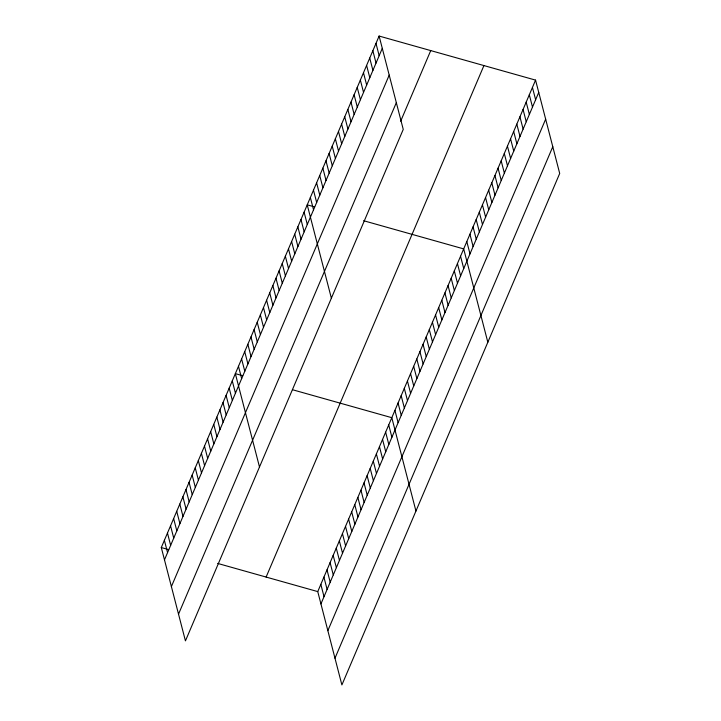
<?xml version="1.0" encoding="UTF-8"?>
<svg xmlns="http://www.w3.org/2000/svg" width="721" height="721" viewBox="0 0 721 721"><rect width="100%" height="100%" fill="white"/><g stroke="black" fill="none" stroke-linecap="round" stroke-linejoin="round"><path stroke-width="1.08" d="M379.111 36.05L403.246 129.401L185.441 640.888L161.297 547.545L379.111 36.05L535.559 80.112L559.703 173.455L341.889 684.95L317.754 591.599L535.559 80.112M164.478 559.847L382.292 48.352M171.391 586.597L389.205 75.101M178.52 614.148L396.334 102.652M400.66 121.227L430.734 50.587M266.121 577.061L483.935 65.566M320.935 603.91L538.74 92.414M327.848 630.65L545.662 119.154M334.977 658.21L552.791 146.714M314.608 206.918L307.227 204.845L331.372 298.188M363.609 220.716L463.684 248.898L487.829 342.25M242.725 375.713L235.352 373.64L259.497 466.983M292.681 389.782L391.809 417.693L415.945 511.045M161.297 547.545L168.669 549.618M217.679 563.425L317.754 591.599M532.44 87.448L535.622 99.75M529.313 94.784L532.495 107.087M526.186 102.121L529.367 114.432M523.058 109.466L526.24 121.768M519.94 116.802L523.122 129.104M516.813 124.138L519.994 136.449M513.685 131.483L516.867 143.785M510.558 138.82L513.74 151.122M507.44 146.156L510.621 158.458M504.312 153.492L507.494 165.803M501.185 160.837L504.367 173.139M498.058 168.173L501.239 180.475M494.939 175.509L498.121 187.821M491.812 182.855L494.994 195.157M488.685 190.191L491.866 202.493M485.557 197.527L488.739 209.829M482.439 204.872L485.621 217.174M479.312 212.208L482.493 224.51M476.184 219.544L479.366 231.847M473.057 226.881L476.239 239.192M469.939 234.226L473.12 246.528M466.811 241.562L469.993 253.864M460.557 256.243L463.738 268.545M457.438 263.58L460.62 275.882M454.311 270.916L457.493 283.218M451.184 278.252L454.365 290.563M448.056 285.597L451.238 297.899M444.929 292.933L448.12 305.235M375.983 43.386L379.165 55.697M441.811 300.269L444.992 312.581M372.856 50.731L376.038 63.033M438.683 307.615L441.865 319.917M369.729 58.068L372.919 70.37M435.556 314.951L438.738 327.253M366.61 65.404L369.792 77.706M432.429 322.287L435.619 334.589M363.483 72.74L366.665 85.051M429.31 329.632L432.492 341.934M360.356 80.085L363.537 92.387M426.183 336.968L429.365 349.27M357.228 87.421L360.419 99.723M423.056 344.305L426.237 356.607M354.11 94.757L357.292 107.069M419.928 351.641L423.119 363.952M350.983 102.103L354.164 114.405M416.81 358.986L419.992 371.288M347.855 109.439L351.037 121.741M413.683 366.322L416.864 378.624M344.728 116.775L347.919 129.077M410.555 373.658L413.737 385.969M341.61 124.12L344.791 136.422M407.428 381.003L410.61 393.305M338.482 131.456L341.664 143.758M404.31 388.34L407.491 400.642M335.355 138.792L338.537 151.095M401.182 395.676L404.364 407.978M332.228 146.129L335.409 158.44M398.055 403.012L401.236 415.323M329.109 153.474L332.291 165.776M394.928 410.357L398.109 422.659M325.982 160.81L329.164 173.112M322.855 168.146L326.036 180.457M388.718 424.939L391.9 437.241M319.727 175.491L322.909 187.793M385.636 432.185L388.817 444.487M316.609 182.828L319.791 195.13M382.554 439.431L385.735 451.734M313.482 190.164L316.663 202.466M379.462 446.678L382.644 458.98M310.354 197.5L313.536 209.811M376.38 453.924L379.561 466.226M373.289 461.17L376.47 473.472M304.109 212.181L307.29 224.483M370.206 468.416L373.388 480.718M300.981 219.517L304.163 231.829M367.124 475.662L370.306 487.964M297.854 226.863L301.036 239.165M364.033 482.908L367.214 495.21M360.951 490.154L364.132 502.456M294.727 234.199L297.908 246.501M357.859 497.4L361.05 509.702M291.608 241.535L294.79 253.846M354.777 504.646L357.958 516.948M288.481 248.88L291.663 261.182M351.695 511.892L354.876 524.203M285.354 256.216L288.535 268.518M348.603 519.138L351.785 531.449M282.226 263.553L285.408 275.855M345.521 526.384L348.703 538.695M279.108 270.889L282.29 283.2M342.439 533.63L345.62 545.941M275.981 278.234L279.162 290.536M339.348 540.876L342.529 553.187M272.853 285.57L276.035 297.872M336.265 548.122L339.447 560.433M269.726 292.906L272.908 305.217M333.174 555.368L336.365 567.679M266.608 300.251L269.789 312.553M330.092 562.614L333.273 574.925M263.48 307.588L266.662 319.89M327.01 569.86L330.191 582.171M260.353 314.924L263.535 327.226M323.918 577.106L327.1 589.418M257.226 322.269L260.407 334.571M320.836 584.352L324.017 596.664M254.107 329.605L257.289 341.907M250.98 336.941L254.162 349.243M247.853 344.277L251.034 356.589M244.725 351.623L247.907 363.925M241.607 358.959L244.789 371.261M238.48 366.295L241.661 378.606M232.27 380.886L235.452 393.188M229.179 388.132L232.36 400.434M226.097 395.378L229.278 407.68M223.005 402.624L226.196 414.926M219.923 409.87L223.104 422.173M216.841 417.117L220.022 429.419M213.749 424.363L216.931 436.665M210.667 431.609L213.849 443.911M207.585 438.855L210.766 451.157M204.494 446.101L207.675 458.403M201.411 453.347L204.593 465.649M198.32 460.593L201.51 472.895M195.238 467.839L198.419 480.141M192.156 475.085L195.337 487.387M189.064 482.331L192.246 494.633M185.982 489.577L189.163 501.879M182.9 496.823L186.081 509.125M179.808 504.069L182.99 516.371M176.726 511.315L179.908 523.617M173.635 518.561L176.825 530.863M170.553 525.807L173.734 538.109M167.47 533.053L170.652 545.355M164.379 540.299L167.56 552.601"/></g></svg>
